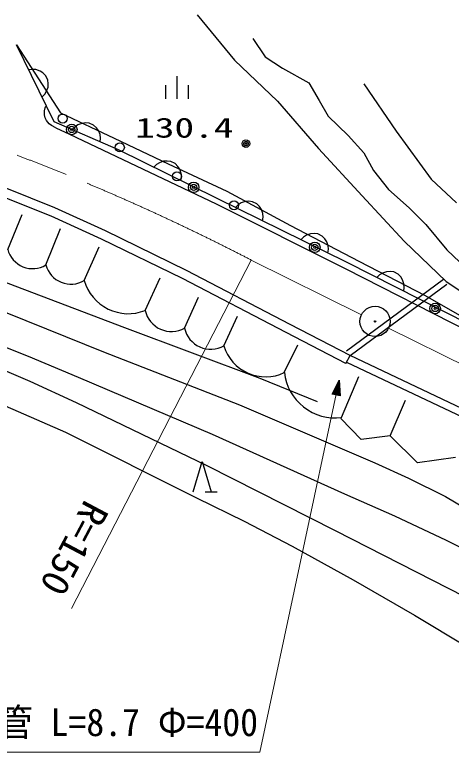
# Model space of a CAD drawing. Units: millimetres, scale not verified. Extents: x 40000 to 680000, y 20000 to 380000.
# Drawn here: x 139679 to 168608, y 247068 to 295910 of the extents above; entities that cross this region are included whole.
import ezdxf
from ezdxf.enums import TextEntityAlignment as Align

# ---------------------------------------------------------------- set-up
doc = ezdxf.new("R2010")
doc.units = ezdxf.units.MM
doc.header["$LTSCALE"] = 1000
doc.linetypes.add('CHAIN', pattern=[18.5, 12, -1.5, 3.5, -1.5])
for name, color, linetype, lineweight in [('M-BGD', 7, 'Continuous', 25), ('M-BMK', 2, 'CHAIN', 13), ('M-BMK-SRVR', 3, 'Continuous', 25), ('M-STR-HTXT', 7, 'Continuous', 13)]:
    doc.layers.add(name, color=color, linetype=linetype, lineweight=lineweight)
doc.styles.add('ＭＳ ゴシック', font='')
doc.styles.get('ＭＳ ゴシック').set_extended_font_data('MS Gothic')

msp = doc.modelspace()

# ---------------------------------------------------------------- linework, layer by layer
at = {"layer": 'M-BGD'}
for p, q in [((151759, 295910), (154248, 292899)), ((155464, 294347), (156275, 293131)), ((142295, 288816), (139794, 293911)), ((139794, 293911), (142712, 289412)), ((156275, 293131), (157432, 292378)), ((154248, 292899), (157085, 290178)), ((140855, 292295), (140604, 292261)), ((141087, 292276), (140855, 292295)), ((141355, 292184), (141087, 292276)), ((141551, 292058), (141355, 292184)), ((157432, 292378), (159169, 291394)), ((141728, 291878), (141551, 292058)), ((141869, 291590), (141728, 291878)), ((141903, 291340), (141869, 291590)), ((150424, 291839), (150424, 290339)), ((141792, 290840), (141884, 291107)), ((141884, 291107), (141903, 291340)), ((149674, 291239), (149674, 290339)), ((151174, 291239), (151174, 290339)), ((159169, 291394), (159864, 290236)), ((162817, 291331), (164959, 288205)), ((141486, 290466), (141666, 290644)), ((141666, 290644), (141792, 290840)), ((157085, 290178), (159806, 287052)), ((159864, 290236), (160443, 289194)), ((141646, 289540), (141695, 289737)), ((141695, 289737), (141747, 289846)), ((141651, 289271), (141646, 289540)), ((141691, 289075), (141651, 289271)), ((142712, 289412), (146279, 287745)), ((160443, 289194), (161774, 287921)), ((141784, 288898), (141691, 289075)), ((141950, 288687), (141784, 288898)), ((142113, 288565), (141950, 288687)), ((146556, 286964), (142295, 288816)), ((144131, 288716), (143868, 288613)), ((144362, 288747), (144131, 288716)), ((144614, 288724), (144362, 288747)), ((144908, 288597), (144614, 288724)), ((142402, 288428), (142113, 288565)), ((142402, 288428), (143306, 287999)), ((143678, 288477), (143509, 288289)), ((143868, 288613), (143678, 288477)), ((145096, 288428), (144908, 288597)), ((145231, 288238), (145096, 288428)), ((145335, 287975), (145231, 288238)), ((164959, 288205), (167274, 285020)), ((143306, 287999), (153037, 283381)), ((145365, 287743), (145335, 287975)), ((145343, 287491), (145365, 287743)), ((146279, 287745), (149845, 286031)), ((161774, 287921), (162817, 286763)), ((153041, 283768), (146556, 286964)), ((159806, 287052), (162701, 283926)), ((162817, 286763), (163453, 285605)), ((149776, 286224), (149543, 286205)), ((150026, 286190), (149776, 286224)), ((149079, 285988), (148902, 285808)), ((149275, 286114), (149079, 285988)), ((149543, 286205), (149275, 286114)), ((149845, 286031), (153735, 284225)), ((150313, 286049), (150026, 286190)), ((150493, 285871), (150313, 286049)), ((150620, 285675), (150493, 285871)), ((150711, 285407), (150620, 285675)), ((150730, 285175), (150711, 285407)), ((163453, 285605), (164438, 284331)), ((150696, 284924), (150730, 285175)), ((167274, 285020), (168953, 283457)), ((142325, 283129), (139150, 284399)), ((164438, 284331), (165827, 283115)), ((142089, 282577), (138938, 283838)), ((153735, 284225), (157950, 281955)), ((162701, 283926), (165480, 280915)), ((153037, 283381), (161614, 279092)), ((161702, 279501), (153041, 283768)), ((154487, 283323), (154309, 283143)), ((154683, 283449), (154487, 283323)), ((154951, 283541), (154683, 283449)), ((155183, 283560), (154951, 283541)), ((155434, 283525), (155183, 283560)), ((155721, 283384), (155434, 283525)), ((155901, 283206), (155721, 283384)), ((145688, 281597), (142325, 283129)), ((156027, 283010), (155901, 283206)), ((156118, 282742), (156027, 283010)), ((165827, 283115), (166927, 282015)), ((139213, 280370), (140173, 282682)), ((145439, 281051), (142089, 282577)), ((156103, 282259), (156137, 282510)), ((156137, 282510), (156118, 282742)), ((157950, 281955), (162489, 279593)), ((166927, 282015), (168317, 280336)), ((141749, 279341), (142709, 281763)), ((151068, 278982), (145688, 281597)), ((159281, 281407), (159013, 281316)), ((159513, 281426), (159281, 281407)), ((159764, 281392), (159513, 281426)), ((160051, 281250), (159764, 281392)), ((150798, 278446), (145439, 281051)), ((158817, 281189), (158639, 281009)), ((159013, 281316), (158817, 281189)), ((160231, 281072), (160051, 281250)), ((160357, 280876), (160231, 281072)), ((160448, 280609), (160357, 280876)), ((165480, 280915), (168259, 278252)), ((144284, 278312), (145281, 280550)), ((160433, 280126), (160468, 280376)), ((160468, 280376), (160448, 280609)), ((168317, 280336), (169590, 279121)), ((173142, 273711), (161702, 279501)), ((162489, 279593), (166889, 277324)), ((157942, 275395), (151068, 278982)), ((161614, 279092), (176349, 271560)), ((164315, 278895), (164046, 278807)), ((164548, 278912), (164315, 278895)), ((164798, 278875), (164548, 278912)), ((148327, 276327), (149323, 278492)), ((157664, 274864), (150798, 278446)), ((163849, 278683), (163669, 278505)), ((164046, 278807), (163849, 278683)), ((165084, 278731), (164798, 278875)), ((165262, 278551), (165084, 278731)), ((165386, 278353), (165262, 278551)), ((161665, 273663), (168087, 278393)), ((161902, 273341), (168325, 278071)), ((165474, 278085), (165386, 278353)), ((165491, 277852), (165474, 278085)), ((168259, 278252), (171385, 276168)), ((165454, 277602), (165491, 277852)), ((150933, 275152), (151859, 277206)), ((166889, 277324), (173142, 273711)), ((153539, 273976), (154431, 275957)), ((161902, 273341), (157942, 275395)), ((161626, 272808), (157664, 274864)), ((157545, 272212), (158437, 274046)), ((161626, 272808), (161902, 273341)), ((173473, 267857), (161902, 273341)), ((173259, 267405), (161688, 272889)), ((160705, 270791), (161188, 271710)), ((161188, 271710), (161253, 270674)), ((161330, 269235), (162479, 271951)), ((160792, 270813), (161130, 271437)), ((160878, 270836), (161096, 271280)), ((161096, 271280), (161113, 270786)), ((161130, 271437), (161183, 270730)), ((161253, 270674), (160705, 270791)), ((161183, 270730), (160792, 270813)), ((161113, 270786), (160878, 270836)), ((160965, 270858), (161046, 271045)), ((161043, 270841), (160965, 270858)), ((161046, 271045), (161043, 270841)), ((164554, 268028), (165583, 270380)), ((162634, 267780), (161283, 269167)), ((164554, 268028), (162634, 267780)), ((166364, 266227), (164554, 268028)), ((151500, 264321), (152100, 266321)), ((152100, 266321), (152700, 264321)), ((168890, 266595), (166364, 266227)), ((152300, 264321), (153100, 264321))]:
    msp.add_line(p, q, dxfattribs=at)
for points in [[(113572, 283544), (115718, 282907), (118169, 282061), (127252, 278716), (129540, 277811), (132102, 276682), (134696, 275581), (137497, 274505), (140575, 273306), (143889, 271899), (152756, 268127), (161537, 264176), (164836, 262734), (168265, 261117), (170936, 259784)], [(138101, 278561), (146942, 275197), (155928, 271839), (159724, 270295)], [(136612, 277184), (145567, 273592), (154580, 270080), (163537, 266239), (165784, 265226), (168220, 264001), (170460, 262679)], [(169509, 257367), (160943, 261731), (152434, 266044), (143764, 270207), (140694, 271622), (137381, 273031)], [(134315, 272056), (143037, 268258), (151733, 263920), (154876, 262382), (158064, 260709), (162108, 258495), (166164, 256157), (169656, 254056)]]:
    msp.add_lwpolyline(points, dxfattribs=at)
for centre, radius in [((142858, 289037), 300), ((143456, 288315), 350), ((143456, 288315), 210), ((143456, 288315), 70), ((146643, 287121), 300), ((155001, 287375), 250), ((155001, 287375), 150), ((155001, 287375), 50), ((150429, 285206), 300), ((151537, 284480), 350), ((151537, 284480), 210), ((151537, 284480), 70), ((154214, 283290), 300), ((159561, 280510), 350), ((159561, 280510), 210), ((159561, 280510), 70), ((167538, 276457), 350), ((167538, 276457), 210), ((167538, 276457), 70)]:
    msp.add_circle(centre, radius, dxfattribs=at)
for centre, radius, start, end in [((140867, 280806), 1710, 194.7827, 301.0429), ((143402, 279777), 1710, 194.7827, 301.0429), ((147202, 279146), 3035, 195.9584, 291.7479), ((150071, 276717), 1787, 192.5834, 298.8436), ((152677, 275541), 1787, 192.5834, 298.8436), ((156305, 274827), 2895, 197.1166, 295.3492), ((160920, 272609), 3398, 186.7084, 276.9281)]:
    msp.add_arc(centre, radius, start, end, dxfattribs=at)
at = {"layer": 'M-BMK'}
for p, q in [((155351, 279665), (162662, 276044)), ((164454, 275155), (173550, 270632))]:
    msp.add_line(p, q, dxfattribs=at)
msp.add_arc((86440, 146432), 150000, 62.65094, 74.33155, dxfattribs=at)
at = {"layer": 'M-BMK-SRVR'}
for radius in [1000, 40]:
    msp.add_circle((163559, 275600), radius, dxfattribs=at)
at = {"layer": 'M-STR-HTXT'}
for p, q in [((143450, 256588), (155351, 279665)), ((161188, 271710), (155916, 247068)), ((155916, 247068), (128893, 247068))]:
    msp.add_line(p, q, dxfattribs=at)

# ---------------------------------------------------------------- texts
at = {"layer": 'M-BGD', "style": 'ＭＳ ゴシック', "width": 1.45}
msp.add_text('130.4', height=1320, dxfattribs=at).set_placement((147660, 287375), align=Align.BOTTOM_LEFT)
at = {"layer": 'M-STR-HTXT', "style": 'ＭＳ ゴシック', "width": 1.05}
msp.add_text('R=150', height=1833, rotation=242.1, dxfattribs=at).set_placement((143860, 264142), align=Align.BOTTOM_LEFT)
at = {"layer": 'M-STR-HTXT', "style": 'ＭＳ ゴシック', "width": 0.95}
msp.add_text('ヒューム管 L=8.7 Φ=400', height=1833, dxfattribs=at).set_placement((128995, 247588), align=Align.BOTTOM_LEFT)

doc.saveas('drawing.dxf')
